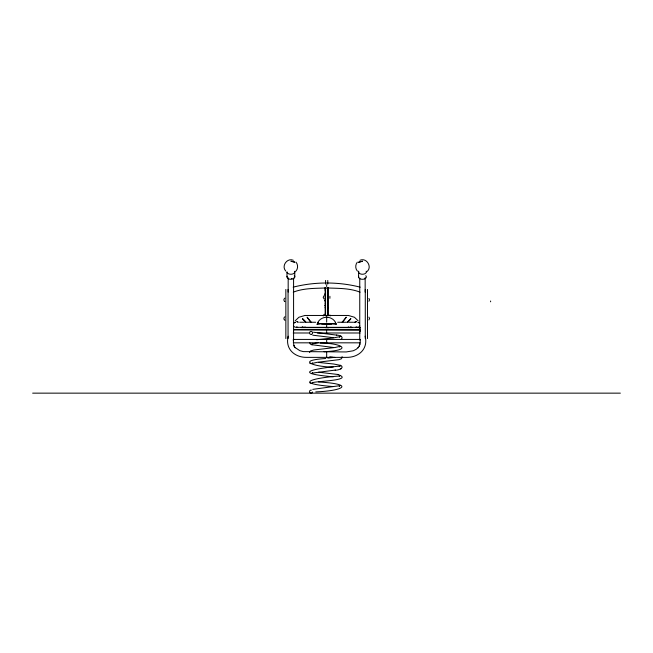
<?xml version="1.0" encoding="UTF-8"?>
<svg xmlns="http://www.w3.org/2000/svg" width="653" height="653" viewBox="0 0 653 653"><rect width="100%" height="100%" fill="white"/><g stroke="black" fill="none" stroke-linecap="round" stroke-linejoin="round"><path stroke-width="0.98" d="M309.563 342.507L310.346 344.107L312.11 344.8M318.003 323.945C322.149 323.806 330.614 323.978 336.075 323.945L336.107 324.108M293.499 330.932L293.564 329.936L359.762 330.279L359.779 330.745A2.71 2.71 0 0 0 359.991 331.422L359.77 330.475M336.271 324.508L335.332 322.288L335.764 323.504L326.671 323.725L317.578 323.504L317.987 322.378M293.556 330.745L293.564 330.475M293.581 339.927L293.581 278.047M309.546 352.481L310.51 350.979L313.848 350L334.891 347.527L340.074 346.343L339.389 346.939M323.178 315.979L324.19 314.215M294.046 322.909L294.821 322.304M365.811 275.672A3.902 2.4 0 0 1 363.517 279.206L362.505 279.296A3.902 2.4 0 0 1 358.554 276.929L358.677 271.281M358.554 276.929L358.677 276.309M359.754 343.715L359.281 346.123L359.436 345.625L358.081 347.78L358.375 347.42L356.163 349.322L353.289 350.775L346.229 351.943L303.278 351.608L299.809 350.661L294.968 347.42L295.262 347.78L293.907 345.625L294.062 346.123L293.581 343.715M298.413 322.247L296.911 321.684M295.189 322.247L295.548 322.247M339.266 386.413L339.617 385.711L312.771 389.351M359.762 339.927L359.917 339.487M317.962 322.394L317.064 324.508L317.268 323.945L319.595 323.725M329.896 298.331L329.896 296.307M312.55 372.439L312.158 373.116L335.34 370.071M339.307 337.332L339.878 336.63L333.218 337.96L316.664 339.756M293.532 342.596L293.254 339.429L360.089 339.429L360.358 339.927L360.081 342.825L293.254 342.825M339.307 376.446L339.903 375.761L339.242 376.038C315.326 377.703 290.095 383.172 333.218 386.584M360.236 328.72L359.762 330.018M312.485 382.397L312.003 383.033L312.509 382.764C314.607 381.099 355.387 380.609 337.748 374.438M312.493 362.856L312.012 363.476L316.999 362.342L338.948 359.664L341.552 358.717L342.123 356.709M312.469 343.298L311.987 343.919L318.55 342.572M357.322 262.147C355.199 264.685 355.199 268.62 357.403 271.117M295.197 320.811L298.903 317.252L304.935 315.464L348.4 315.464L354.44 317.252L358.138 320.811M339.38 366.496L339.723 366.08M295.94 271.117C298.143 268.62 298.135 264.685 296.013 262.147M318.003 322.166C321.513 315.644 331.83 315.644 335.332 322.166M368.921 301.294L369.516 299.866L368.921 298.429M368.921 319.954L369.516 318.517L368.921 317.089M347.853 322.247L350.922 318.615L347.135 322.247M350.351 319.178L347.494 322.247M342.662 322.247L346.278 317.162L342.123 322.149M335.103 370.112C337.707 370.684 345.568 367.786 340.442 365.305M366.651 271.819C372.749 267.55 366.839 257.233 359.999 260.269M356.856 326.884L355.616 327.333M284.839 298.103L283.892 299.335L284.096 300.878M284.839 316.762L283.892 317.995L284.096 319.529M324.19 295.564L323.178 297.319L324.19 299.074M341.241 339.364C344.49 336.695 338.621 334.94 336.499 335.079M340.621 368.986L341.397 368.619M339.34 385.817L340.091 385.466M349.796 327.333L351.094 326.753M293.14 287.165C314.77 281.614 338.564 281.614 360.203 287.165M293.262 292.16C303.523 288.136 314.893 288.406 325.749 287.981M354.808 322.19L356.489 321.684M354.824 322.247L355.836 321.815L354.93 322.247M325.79 358.497C293.246 360.685 317.456 367.312 333.218 367.01M339.674 366.104C320.141 368.031 286.569 372.741 333.316 376.797M315.75 391.89C342.719 390.845 356.489 384.193 318.55 381.981M334.777 357.322L327.79 358.138M355.624 321.831L356.432 321.684M324.051 351.738C354.048 350.179 341.911 343.16 320.256 343.054M296.854 321.684L297.711 321.856M315.644 322.264L306.959 322.247M325.145 288.071L328.198 288.071M325.145 289.001L325.569 289.001M325.145 289.777L325.569 289.777M325.145 290.446L325.569 290.446M325.145 293.826L325.569 293.826M325.145 293.915L325.569 294.005L325.145 294.095M325.145 294.258L325.569 294.176M325.569 294.323L325.145 294.438L325.569 294.47M325.145 300.421L325.569 300.421M325.145 300.494L325.569 300.494M325.145 300.666L325.569 300.576M325.145 300.813L325.569 300.739M325.145 300.878L325.569 300.935M325.145 300.976L325.569 301.041M325.145 303.898L325.569 303.898M325.145 305.367L325.569 305.457M325.145 305.539L325.569 305.539M325.145 305.71L325.569 305.702M325.145 307.09L325.569 307.09M325.145 307.832L325.569 307.832M327.773 307.832L328.198 307.832M299.719 322.247L304.38 322.247M346.376 322.247L337.691 322.264M348.963 322.247L353.616 322.247M357.795 322.247L358.179 322.247M333.748 323.725L335.715 323.725M321.668 323.945L331.675 323.945M301.188 327.577L325.741 327.577M327.773 327.594L328.198 327.953M328.532 327.577L352.147 327.577M357.877 327.577L360.578 327.577M325.578 327.675L327.782 327.675M293.45 329.439L359.893 329.439M293.23 332.989L308.902 332.989M317.472 332.989L360.113 332.989M32.65 393.147L620.35 393.147M327.586 287.981C338.442 288.406 349.82 288.136 360.081 292.16M297.719 327.333L296.535 326.924M329.765 356.824L333.316 357.24M333.332 337.674L312.771 335.193M333.226 347.453L311.759 344.711M318.55 362.423L333.65 364.015L340.809 365.427M318.648 372.218L338.058 374.496M336.777 335.128L313.522 332.238M293.336 260.269C287.075 257.551 281.133 266.073 285.745 271.036M302.249 326.753L303.539 327.333M340.605 335.993L341.38 336.36M358.791 322.427L359.297 322.909M306.208 322.247L302.421 318.615L305.482 322.247M305.849 322.247L302.984 319.178M284.422 301.294L284.839 301.621M284.422 319.954L284.839 320.272M311.22 322.149L307.065 317.162L310.673 322.247M309.865 382.78L310.355 383.254M309.865 363.19L310.355 363.664M329.896 314.958L330.165 315.979M359.844 330.932L359.762 330.279M287.124 276.243A3.902 2.4 0 0 0 289.826 279.206L290.83 279.296A3.902 2.4 0 0 0 294.781 276.929L294.666 276.309A3.902 2.4 0 0 0 294.283 275.729M490.607 301.009L490.607 301.808M367.484 289.442L367.484 338.597M365.28 289.442L365.28 338.597M365.158 277.729L365.158 292.095M365.158 336.23C368.406 349.11 358.53 357.583 346.457 357.371L306.886 357.371C294.813 357.583 284.937 349.11 288.177 336.23M359.983 342.801L359.983 344.768M359.754 278.047L359.754 339.829M328.198 287.402L328.198 315.75M327.782 280.439L327.782 284.104M327.773 288.071L327.773 315.734M326.671 284.716L326.671 286.545M326.671 316.46L326.671 322.19M326.671 323.504L326.671 327.333M326.671 329.349L326.671 330.279M326.671 331.422L326.671 332.989M326.671 339.429L326.671 342.825M326.671 351.943L326.671 357.371M325.578 280.439L325.578 284.104M325.569 288.071L325.569 315.734M325.145 287.402L325.145 315.75M294.781 276.929L294.781 271.901A3.902 2.4 0 0 1 290.83 274.26A3.902 2.4 0 0 1 286.977 271.836L286.977 276.864M288.177 277.729L288.177 292.095M288.055 289.442L288.055 338.597M285.851 289.442L285.851 338.597M292.005 278.456A2.71 1.714 0 0 1 291.328 278.586M293.458 326.01A3.477 3.453 -90 0 0 296.201 327.324L357.142 327.333A3.477 3.453 -90 0 0 359.876 326.01M305.024 326.835A10.905 1.42 -90 0 1 304.878 327.21M294.242 322.909A1.698 1.641 -90 0 1 294.919 322.378M294.936 271.354A3.143 2.473 1.2 0 0 294.838 271.624A3.159 2.473 -10.9 0 1 294.927 271.313M359.983 331.047A2.718 1.828 0 0 1 359.779 330.581M348.465 327.21A10.905 1.42 90 0 1 348.318 326.835M358.791 322.598A1.698 1.641 -90 0 1 359.093 322.909M366.211 271.215A3.902 2.4 0 0 1 363.019 274.236A3.902 2.4 0 0 1 358.554 271.901A3.143 2.473 -1.2 0 0 358.399 271.354M358.407 271.313A3.159 2.473 10.9 0 1 358.562 271.868M312.534 392.012A1.518 1.51 46.5 0 1 310.697 393.09A1.518 1.51 46.5 0 1 309.604 391.245A1.518 1.51 46.5 0 1 311.44 390.159M358.562 262.261L362.456 261.241L358.562 262.261M340.082 365.917L339.331 366.268L340.082 365.917M292.666 261.575C286.014 260.172 300.143 263.477 292.666 261.575M311.448 334.385A1.518 1.51 -46.5 0 0 312.15 331.855A1.518 1.51 -46.5 0 0 309.612 332.532A1.518 1.51 -46.5 0 0 311.448 334.385"/></g></svg>
